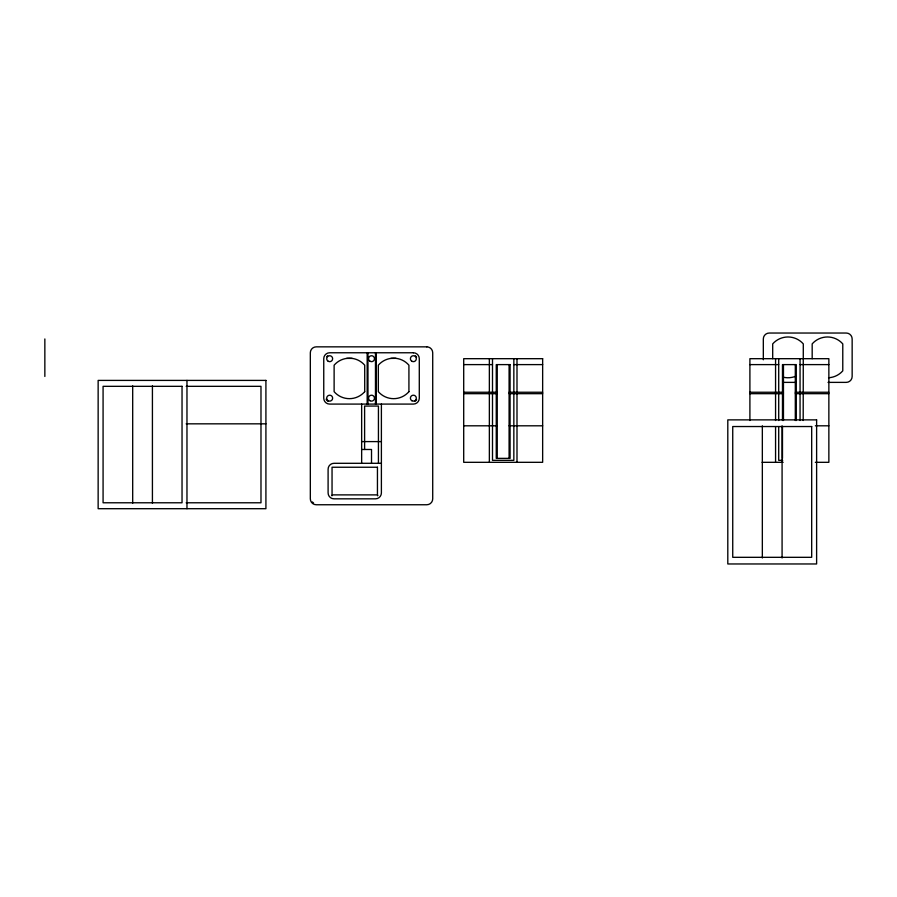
<?xml version="1.0" encoding="UTF-8"?>
<svg xmlns="http://www.w3.org/2000/svg" width="897" height="897" viewBox="0 0 897 897"><rect width="100%" height="100%" fill="white"/><g stroke="black" fill="none" stroke-linecap="round" stroke-linejoin="round"><path stroke-width="1.35" d="M346.601 358.396L352.229 358.396M390.812 358.396L396.003 358.34M463.704 364.608L492.498 364.608M513.846 364.608L542.651 364.608M749.903 364.608L778.708 364.608M800.057 364.608L828.862 364.608M783.249 382.38L795.841 382.38M828.032 382.38L846.23 382.38A5.92 5.92 0 0 0 852.15 376.46L852.15 338.954A5.92 5.92 0 0 0 846.23 333.034L769.245 333.034A5.92 5.92 0 0 0 763.325 338.954L763.325 359.787M186.184 386.327L260.982 386.327L260.982 502.78L186.184 502.78M463.704 392.247L497.252 392.247M509.092 392.247L542.651 392.247M749.903 392.247L783.462 392.247M795.303 392.247L828.862 392.247M463.704 393.682L497.252 393.682M509.092 393.682L542.651 393.682M749.903 393.682L783.462 393.682M795.303 393.682L828.862 393.682M186.184 423.833L265.916 423.833M463.704 425.806L497.252 425.806M509.092 425.806L542.651 425.806M815.351 425.806L828.862 425.806M361.648 441.593L381.393 441.593M361.648 449.487L371.515 449.487L371.515 463.3M782.711 460.34L778.708 460.34L778.708 427.185M762.058 462.314L783.148 462.314M815.351 462.314L828.862 462.314L828.862 358.688L749.903 358.688L749.903 420.514M381.393 463.3L334.02 463.3A5.92 5.92 0 0 0 328.1 469.221L328.1 492.913A5.92 5.92 0 0 0 334.02 498.833L375.473 498.833A5.92 5.92 0 0 0 381.393 492.913L381.393 404.087M812.177 358.722L812.177 343.887A20.396 20.396 0 0 1 842.776 343.887L842.776 370.865A20.396 20.396 0 0 1 828.536 377.749M803.196 420.514L803.297 343.887A20.396 20.396 0 0 0 772.698 343.887L772.698 358.722M800.057 358.688L800.057 420.514M796.289 420.514L796.289 364.608L782.476 364.608L782.476 420.514M795.303 364.608L795.303 420.514M783.462 364.608L783.462 420.514M782.476 427.163L782.476 458.367M782.083 425.84L782.083 558.001M778.708 358.688L778.708 420.514M775.569 358.688L775.569 420.514M775.569 427.151L775.569 462.314M762.338 425.84L762.338 558.001M516.997 358.688L516.997 462.314M513.846 358.688L513.846 460.34L492.498 460.34L492.498 358.688M509.092 364.608L509.092 458.367M497.252 364.608L497.252 458.367M489.358 358.688L489.358 462.314M378.433 463.3L378.433 406.061L364.608 406.061L364.608 449.487M376.258 352.768L376.258 404.087M375.473 352.768L375.473 404.087M367.972 352.768L367.972 404.087M367.176 352.768L367.176 404.087M361.648 404.087L361.648 463.3M186.968 380.406L186.968 508.7M152.423 385.878L152.423 503.228M132.689 385.878L132.689 503.228M44.85 338.954L44.85 376.46M326.811 356.692A5.92 5.92 0 0 1 327.674 355.829M328.167 401.385A5.92 5.92 0 0 1 326.149 399.154M415.367 355.829A5.92 5.92 0 0 1 416.589 357.185M416.589 399.67A5.92 5.92 0 0 1 414.874 401.385M332.025 495.772A5.92 5.92 0 0 1 331.565 495.368M377.917 495.368A5.92 5.92 0 0 1 377.469 495.772M313.558 502.959A4.934 4.934 0 0 1 312.425 501.939M796.39 375.966A20.396 20.396 0 0 1 782.7 377.065M426.793 346.847L316.249 346.847A5.92 5.92 0 0 0 310.328 352.768L310.328 498.833A5.92 5.92 0 0 0 316.249 504.753L426.793 504.753A5.92 5.92 0 0 0 432.713 498.833L432.713 352.768A5.92 5.92 0 0 0 426.793 346.847M413.371 352.768L329.67 352.768A5.92 5.92 0 0 0 323.75 358.688L323.75 398.167A5.92 5.92 0 0 0 329.67 404.087L413.371 404.087A5.92 5.92 0 0 0 419.291 398.167L419.291 358.688A5.92 5.92 0 0 0 413.371 352.768M542.651 358.688L463.704 358.688L463.704 462.314L542.651 462.314L542.651 358.688M510.079 364.608L496.265 364.608L496.265 458.367L510.079 458.367L510.079 364.608M265.916 380.406L98.143 380.406L98.143 508.7L265.916 508.7L265.916 380.406M182.035 386.327L103.077 386.327L103.077 502.78L182.035 502.78L182.035 386.327M816.618 419.874L727.803 419.874L727.803 563.966L816.618 563.966L816.618 419.874M811.684 426.535L732.737 426.535L732.737 557.317L811.684 557.317L811.684 426.535M377.446 467.247L332.047 467.247L332.047 494.886L377.446 494.886L377.446 467.247M408.92 391.675L408.92 365.191A20.227 20.227 0 0 0 378.332 365.191L378.332 391.675A20.227 20.227 0 0 0 408.92 391.675M364.709 391.675L364.709 365.191A20.227 20.227 0 0 0 334.121 365.191L334.121 391.675A20.227 20.227 0 0 0 364.709 391.675M328.19 361.256A2.96 2.96 0 0 0 332.641 358.688A2.96 2.96 0 0 0 328.19 356.131A2.96 2.96 0 0 0 328.19 361.256M328.19 400.735A2.96 2.96 0 0 0 332.641 398.167A2.96 2.96 0 0 0 328.19 395.599A2.96 2.96 0 0 0 328.19 400.735M370.035 361.256A2.96 2.96 0 0 0 374.486 358.688A2.96 2.96 0 0 0 370.035 356.131A2.96 2.96 0 0 0 370.035 361.256M370.035 400.735A2.96 2.96 0 0 0 374.486 398.167A2.96 2.96 0 0 0 370.035 395.599A2.96 2.96 0 0 0 370.035 400.735M411.88 361.256A2.96 2.96 0 0 0 416.331 358.688A2.96 2.96 0 0 0 411.88 356.131A2.96 2.96 0 0 0 411.88 361.256M411.88 400.735A2.96 2.96 0 0 0 416.331 398.167A2.96 2.96 0 0 0 411.88 395.599A2.96 2.96 0 0 0 411.88 400.735"/></g></svg>
